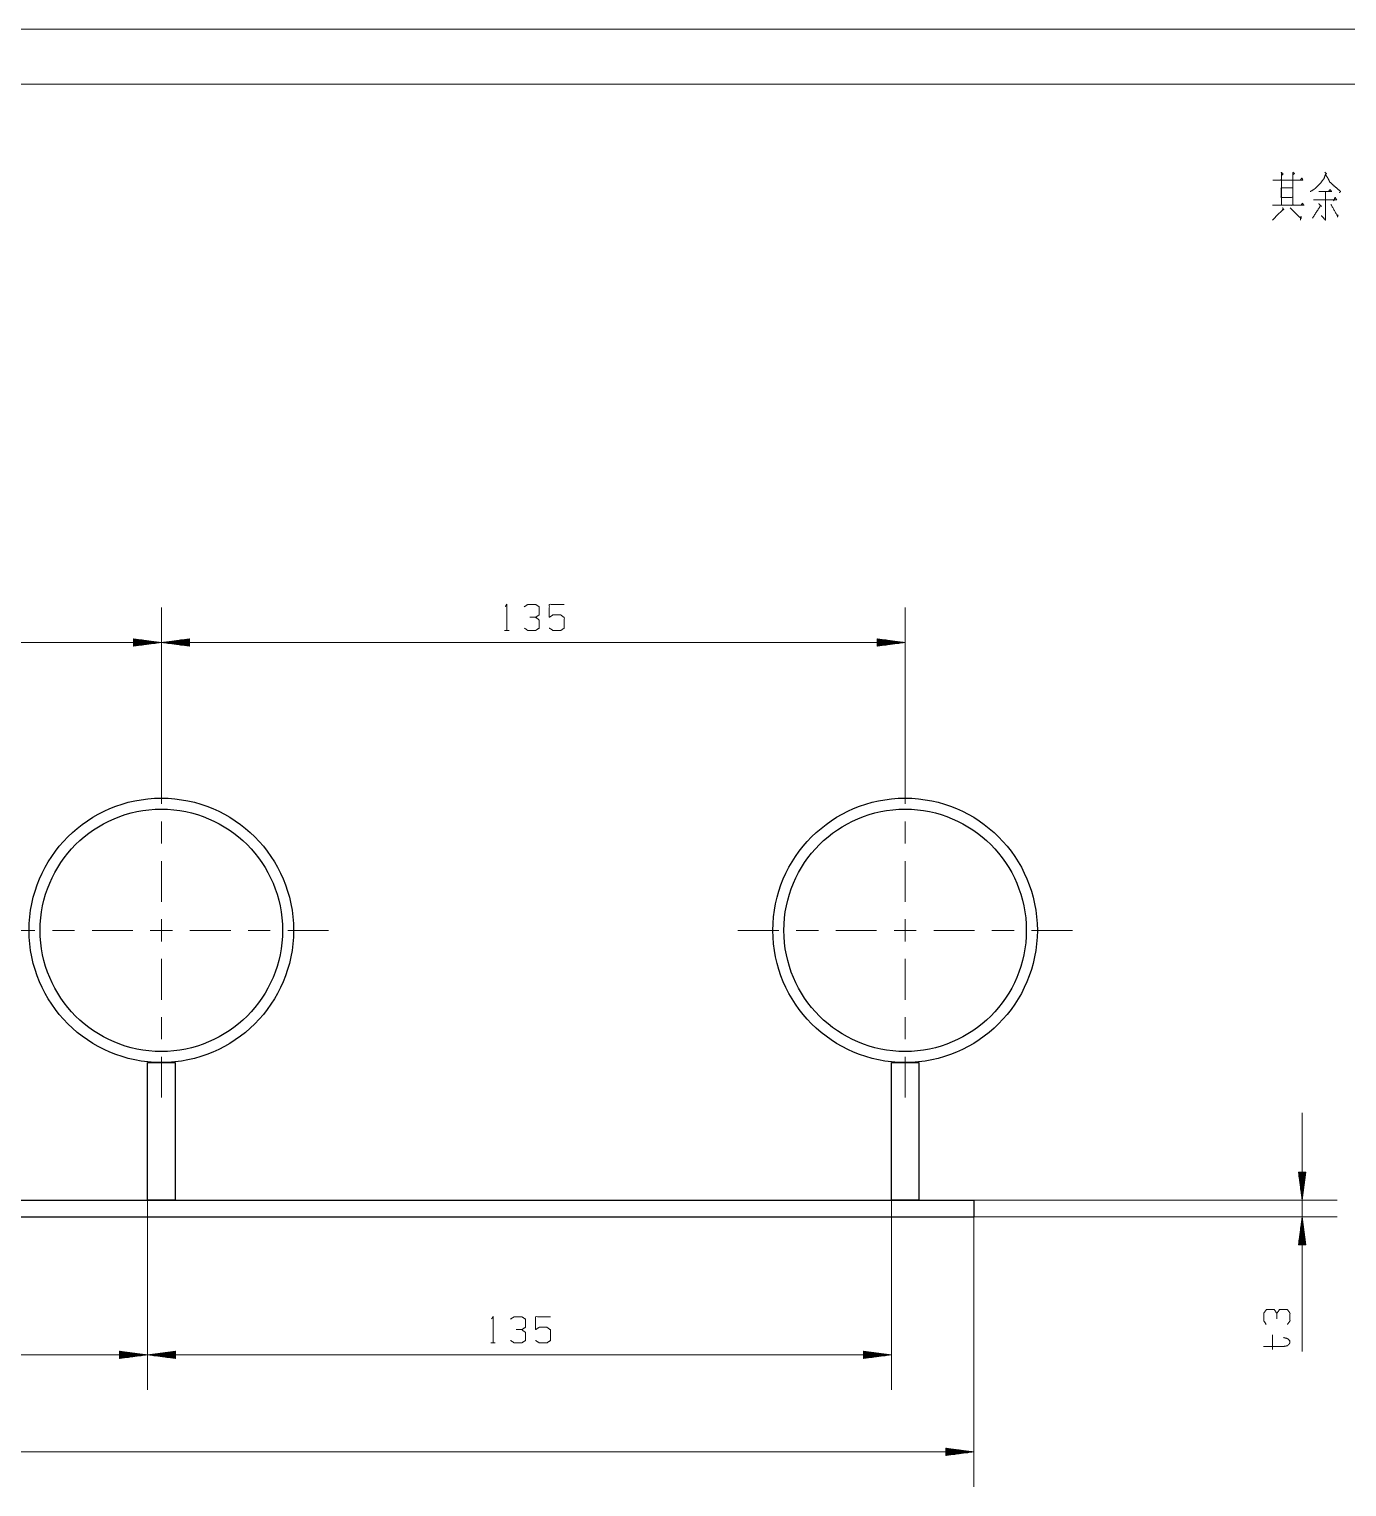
# Model space of a CAD drawing. Header units: millimetres. Extents: x 0 to 420, y 0 to 297.
# Drawn here: x 222.7 to 342.3, y 164.7 to 297 of the extents above; entities that cross this region are included whole.
import ezdxf

# ---------------------------------------------------------------- set-up
doc = ezdxf.new("R2010")
doc.units = ezdxf.units.MM
doc.layers.add('101', color=7, linetype='Continuous', true_color=0xffffff)

msp = doc.modelspace()

# ---------------------------------------------------------------- linework, layer by layer
at = {"layer": '101', "color": 133, "linetype": 'Continuous', "lineweight": 18}
for p, q in [((420, 297), (0, 297)), ((415, 292), (25, 292))]:
    msp.add_line(p, q, dxfattribs=at)
at = {"layer": '101', "color": 22, "linetype": 'Continuous', "lineweight": 18}
for p, q in [((234.68, 230.36), (234.68, 244.49)), ((234.68, 230.36), (234.68, 244.49)), ((302.18, 230.36), (302.18, 244.49)), ((164.68, 241.32), (234.68, 241.32)), ((232.14, 241.65), (232.18, 241.65)), ((232.14, 241.65), (232.18, 241.65)), ((232.14, 241.65), (232.14, 240.98)), ((234.68, 241.32), (232.14, 241.65)), ((232.14, 241.6), (232.56, 241.6)), ((232.14, 241.55), (232.95, 241.55)), ((232.14, 241.5), (233.33, 241.5)), ((232.14, 241.44), (233.72, 241.44)), ((232.14, 241.39), (234.11, 241.39)), ((232.14, 241.34), (234.49, 241.34)), ((232.14, 240.98), (234.68, 241.32)), ((232.14, 241.29), (234.49, 241.29)), ((232.14, 241.24), (234.11, 241.24)), ((232.14, 241.19), (233.72, 241.19)), ((232.14, 241.14), (233.33, 241.14)), ((232.14, 241.09), (232.95, 241.09)), ((232.14, 241.04), (232.56, 241.04)), ((232.14, 240.99), (232.18, 240.99)), ((232.14, 240.99), (232.18, 240.99)), ((237.22, 241.65), (234.68, 241.32)), ((234.68, 241.32), (237.22, 240.98)), ((234.68, 241.32), (302.18, 241.32)), ((237.22, 241.34), (234.88, 241.34)), ((237.22, 241.29), (234.88, 241.29)), ((237.22, 241.39), (235.26, 241.39)), ((237.22, 241.24), (235.26, 241.24)), ((237.22, 241.44), (235.65, 241.44)), ((237.22, 241.19), (235.65, 241.19)), ((237.22, 241.5), (236.04, 241.5)), ((237.22, 241.14), (236.04, 241.14)), ((237.22, 241.55), (236.42, 241.55)), ((237.22, 241.09), (236.42, 241.09)), ((237.22, 241.6), (236.81, 241.6)), ((237.22, 241.04), (236.81, 241.04)), ((237.22, 241.65), (237.19, 241.65)), ((237.22, 241.65), (237.19, 241.65)), ((237.22, 240.99), (237.19, 240.99)), ((237.22, 240.99), (237.19, 240.99)), ((237.22, 240.98), (237.22, 241.65)), ((299.64, 241.65), (299.68, 241.65)), ((299.64, 241.65), (299.68, 241.65)), ((299.64, 241.65), (299.64, 240.98)), ((302.18, 241.32), (299.64, 241.65)), ((299.64, 241.6), (300.06, 241.6)), ((299.64, 241.55), (300.45, 241.55)), ((299.64, 241.5), (300.83, 241.5)), ((299.64, 241.44), (301.22, 241.44)), ((299.64, 241.39), (301.61, 241.39)), ((299.64, 241.34), (301.99, 241.34)), ((299.64, 240.98), (302.18, 241.32)), ((299.64, 241.29), (301.99, 241.29)), ((299.64, 241.24), (301.61, 241.24)), ((299.64, 241.19), (301.22, 241.19)), ((299.64, 241.14), (300.83, 241.14)), ((299.64, 241.09), (300.45, 241.09)), ((299.64, 241.04), (300.06, 241.04)), ((299.64, 240.99), (299.68, 240.99)), ((299.64, 240.99), (299.68, 240.99)), ((338.2, 198.62), (338.2, 176.97)), ((337.87, 193.23), (337.87, 193.19)), ((337.87, 193.23), (337.87, 193.19)), ((337.87, 193.23), (338.2, 190.69)), ((338.54, 193.23), (337.87, 193.23)), ((337.92, 193.23), (337.92, 192.81)), ((337.97, 193.23), (337.97, 192.42)), ((338.02, 193.23), (338.02, 192.04)), ((338.07, 193.23), (338.07, 191.65)), ((338.13, 193.23), (338.13, 191.26)), ((338.18, 193.23), (338.18, 190.88)), ((338.2, 190.69), (338.54, 193.23)), ((338.23, 193.23), (338.23, 190.88)), ((338.28, 193.23), (338.28, 191.26)), ((338.33, 193.23), (338.33, 191.65)), ((338.38, 193.23), (338.38, 192.04)), ((338.43, 193.23), (338.43, 192.42)), ((338.48, 193.23), (338.48, 192.81)), ((338.53, 193.23), (338.53, 193.19)), ((338.53, 193.23), (338.53, 193.19)), ((233.43, 190.69), (233.43, 173.47)), ((233.43, 190.69), (233.43, 173.47)), ((300.93, 190.69), (300.93, 173.47)), ((308.43, 190.69), (341.38, 190.69)), ((308.43, 189.19), (341.38, 189.19)), ((308.43, 189.19), (308.43, 164.67)), ((338.2, 189.19), (337.87, 186.65)), ((338.07, 186.65), (338.07, 188.22)), ((338.13, 186.65), (338.13, 188.61)), ((338.18, 186.65), (338.18, 188.99)), ((338.54, 186.65), (338.2, 189.19)), ((338.23, 186.65), (338.23, 188.99)), ((338.28, 186.65), (338.28, 188.61)), ((338.33, 186.65), (338.33, 188.22)), ((337.87, 186.65), (337.87, 186.68)), ((337.87, 186.65), (337.87, 186.68)), ((337.87, 186.65), (338.54, 186.65)), ((337.92, 186.65), (337.92, 187.06)), ((337.97, 186.65), (337.97, 187.45)), ((338.02, 186.65), (338.02, 187.83)), ((338.38, 186.65), (338.38, 187.83)), ((338.43, 186.65), (338.43, 187.45)), ((338.48, 186.65), (338.48, 187.06)), ((338.53, 186.65), (338.53, 186.68)), ((338.53, 186.65), (338.53, 186.68)), ((233.43, 176.65), (163.43, 176.65)), ((230.89, 176.98), (230.93, 176.98)), ((230.89, 176.98), (230.93, 176.98)), ((230.89, 176.98), (230.89, 176.31)), ((233.43, 176.65), (230.89, 176.98)), ((230.89, 176.93), (231.31, 176.93)), ((230.89, 176.88), (231.7, 176.88)), ((230.89, 176.82), (232.08, 176.82)), ((230.89, 176.77), (232.47, 176.77)), ((230.89, 176.72), (232.86, 176.72)), ((230.89, 176.67), (233.24, 176.67)), ((230.89, 176.31), (233.43, 176.65)), ((230.89, 176.62), (233.24, 176.62)), ((230.89, 176.57), (232.86, 176.57)), ((230.89, 176.52), (232.47, 176.52)), ((230.89, 176.47), (232.08, 176.47)), ((230.89, 176.42), (231.7, 176.42)), ((230.89, 176.37), (231.31, 176.37)), ((230.89, 176.32), (230.93, 176.32)), ((230.89, 176.32), (230.93, 176.32)), ((235.97, 176.98), (233.43, 176.65)), ((233.43, 176.65), (235.97, 176.31)), ((233.43, 176.65), (300.93, 176.65)), ((235.97, 176.67), (233.63, 176.67)), ((235.97, 176.62), (233.63, 176.62)), ((235.97, 176.72), (234.01, 176.72)), ((235.97, 176.57), (234.01, 176.57)), ((235.97, 176.77), (234.4, 176.77)), ((235.97, 176.52), (234.4, 176.52)), ((235.97, 176.82), (234.79, 176.82)), ((235.97, 176.47), (234.79, 176.47)), ((235.97, 176.88), (235.17, 176.88)), ((235.97, 176.42), (235.17, 176.42)), ((235.97, 176.93), (235.56, 176.93)), ((235.97, 176.37), (235.56, 176.37)), ((235.97, 176.98), (235.94, 176.98)), ((235.97, 176.98), (235.94, 176.98)), ((235.97, 176.32), (235.94, 176.32)), ((235.97, 176.32), (235.94, 176.32)), ((235.97, 176.31), (235.97, 176.98)), ((298.39, 176.98), (298.43, 176.98)), ((298.39, 176.98), (298.43, 176.98)), ((298.39, 176.98), (298.39, 176.31)), ((300.93, 176.65), (298.39, 176.98)), ((298.39, 176.93), (298.81, 176.93)), ((298.39, 176.88), (299.2, 176.88)), ((298.39, 176.82), (299.58, 176.82)), ((298.39, 176.77), (299.97, 176.77)), ((298.39, 176.72), (300.36, 176.72)), ((298.39, 176.67), (300.74, 176.67)), ((298.39, 176.31), (300.93, 176.65)), ((298.39, 176.62), (300.74, 176.62)), ((298.39, 176.57), (300.36, 176.57)), ((298.39, 176.52), (299.97, 176.52)), ((298.39, 176.47), (299.58, 176.47)), ((298.39, 176.42), (299.2, 176.42)), ((298.39, 176.37), (298.81, 176.37)), ((298.39, 176.32), (298.43, 176.32)), ((298.39, 176.32), (298.43, 176.32)), ((305.89, 168.18), (305.93, 168.18)), ((305.89, 168.18), (305.93, 168.18)), ((305.89, 168.18), (305.89, 167.51)), ((308.43, 167.85), (305.89, 168.18)), ((305.89, 168.12), (306.31, 168.12)), ((305.89, 168.07), (306.7, 168.07)), ((100.93, 167.85), (308.43, 167.85)), ((305.89, 168.02), (307.08, 168.02)), ((305.89, 167.97), (307.47, 167.97)), ((305.89, 167.92), (307.86, 167.92)), ((305.89, 167.87), (308.24, 167.87)), ((305.89, 167.51), (308.43, 167.85)), ((305.89, 167.82), (308.24, 167.82)), ((305.89, 167.77), (307.86, 167.77)), ((305.89, 167.72), (307.47, 167.72)), ((305.89, 167.67), (307.08, 167.67)), ((305.89, 167.62), (306.7, 167.62)), ((305.89, 167.57), (306.31, 167.57)), ((305.89, 167.51), (305.93, 167.51)), ((305.89, 167.51), (305.93, 167.51))]:
    msp.add_line(p, q, dxfattribs=at)
at = {"layer": '101', "color": 72, "linetype": 'Continuous', "lineweight": 18}
for p, q in [((265.82, 242.41), (266.24, 242.41)), ((264.57, 177.74), (264.99, 177.74)), ((335.53, 177.14), (335.53, 178.47))]:
    msp.add_line(p, q, dxfattribs=at)
at = {"layer": '101', "color": 151, "linetype": 'Continuous', "lineweight": 18}
for p, q in [((234.68, 226.66), (234.68, 230.36)), ((302.18, 226.66), (302.18, 230.36)), ((234.68, 223.07), (234.68, 225.07)), ((302.18, 223.07), (302.18, 225.07)), ((234.68, 217.78), (234.68, 221.48)), ((302.18, 217.78), (302.18, 221.48)), ((234.68, 214.18), (234.68, 216.19)), ((302.18, 214.18), (302.18, 216.19)), ((223.21, 215.19), (219.51, 215.19)), ((226.81, 215.19), (224.8, 215.19)), ((232.09, 215.19), (228.39, 215.19)), ((233.68, 215.19), (235.69, 215.19)), ((237.28, 215.19), (240.98, 215.19)), ((242.56, 215.19), (244.57, 215.19)), ((246.16, 215.19), (249.86, 215.19)), ((290.71, 215.19), (287.01, 215.19)), ((294.31, 215.19), (292.3, 215.19)), ((299.59, 215.19), (295.89, 215.19)), ((301.18, 215.19), (303.19, 215.19)), ((304.78, 215.19), (308.48, 215.19)), ((310.06, 215.19), (312.07, 215.19)), ((313.66, 215.19), (317.36, 215.19)), ((234.68, 212.59), (234.68, 208.89)), ((302.18, 212.59), (302.18, 208.89)), ((234.68, 207.31), (234.68, 205.3)), ((302.18, 207.31), (302.18, 205.3)), ((234.68, 203.71), (234.68, 200.01)), ((302.18, 203.71), (302.18, 200.01))]:
    msp.add_line(p, q, dxfattribs=at)
at = {"layer": '101', "color": 163, "linetype": 'Continuous', "lineweight": 25}
for p, q in [((233.43, 203.19), (235.93, 203.19)), ((233.43, 190.69), (233.43, 203.19)), ((235.93, 203.19), (235.93, 190.69)), ((300.93, 203.19), (303.43, 203.19)), ((300.93, 190.69), (300.93, 203.19)), ((303.43, 203.19), (303.43, 190.69)), ((100.93, 190.69), (308.43, 190.69)), ((235.93, 190.69), (233.43, 190.69)), ((303.43, 190.69), (300.93, 190.69)), ((308.43, 190.69), (308.43, 189.19)), ((100.93, 189.19), (308.43, 189.19))]:
    msp.add_line(p, q, dxfattribs=at)
for centre, radius in [((234.68, 215.19), 12), ((302.18, 215.19), 12), ((234.68, 215.19), 11), ((302.18, 215.19), 11)]:
    msp.add_circle(centre, radius, dxfattribs=at)
at = {"layer": '101', "color": 72, "linetype": 'Continuous', "lineweight": 18}
for points, knots in [([(336.3, 284.01), (336.49, 283.86), (336.33, 283.71), (336.33, 284.01), (336.33, 281.01), (336.33, 283.3), (335.56, 283.3), (338.29, 283.3), (337.37, 283.3), (337.37, 283.98), (337.37, 281.01), (337.37, 282.59), (336.3, 282.59), (336.3, 281.73), (337.37, 281.73), (337.37, 281.01), (335.51, 281.01), (338.37, 281.01), (338.24, 281.2), (338.11, 281.01)], [0, 0, 0.009717, 0.01862, 0.030836, 0.152989, 0.24613, 0.277436, 0.388627, 0.426411, 0.453896, 0.574522, 0.638652, 0.681834, 0.716953, 0.760134, 0.789145, 0.864711, 0.9813, 0.99065, 1, 1]), ([(337.39, 283.79), (337.52, 283.9), (337.37, 284.01)], [0, 0, 0.471535, 1, 1]), ([(338.05, 283.3), (338.19, 283.49), (338.27, 283.3)], [0, 0, 0.529971, 1, 1]), ([(340.28, 284.01), (340.44, 283.86), (340.36, 283.9), (340.2, 283.45), (339.93, 283.08), (339.61, 282.74), (339.32, 282.48), (338.95, 282.25)], [0, 0, 0.086309, 0.12102, 0.309421, 0.490705, 0.673783, 0.828666, 1, 1]), ([(340.33, 283.79), (340.54, 283.49), (340.73, 283.11), (341.1, 282.78), (341.55, 282.4), (341.68, 282.29), (341.71, 282.29), (341.6, 282.14)], [0, 0, 0.16272, 0.348027, 0.570218, 0.82989, 0.906889, 0.918635, 1, 1]), ([(339.72, 282.25), (340.91, 282.25), (340.73, 282.44), (340.59, 282.25)], [0, 0, 0.707431, 0.863851, 1, 1]), ([(340.33, 282.25), (340.33, 279.66), (339.96, 280.08)], [0, 0, 0.823415, 1, 1]), ([(336.44, 280.79), (336.54, 280.6), (336.52, 280.68), (335.51, 279.66)], [0, 0, 0.125001, 0.171159, 1, 1]), ([(337.13, 280.79), (338.11, 279.81), (338.11, 280), (338.05, 279.66)], [0, 0, 0.723289, 0.821343, 1, 1]), ([(339.72, 281.16), (339.96, 280.9), (339.9, 281.01), (339.16, 279.85)], [0, 0, 0.190889, 0.257814, 1, 1]), ([(339.24, 281.5), (341.34, 281.5), (341.2, 281.73), (341.07, 281.43)], [0, 0, 0.780475, 0.877786, 1, 1]), ([(340.83, 281.09), (341.44, 280), (341.47, 280.15), (341.42, 279.93)], [0, 0, 0.764772, 0.858208, 1, 1]), ([(265.89, 244.58), (266.03, 244.78), (266.03, 242.41)], [0, 0, 0.093493, 1, 1]), ([(268.64, 243.61), (268.98, 243.83), (268.98, 244.56), (268.64, 244.78), (267.95, 244.78), (267.61, 244.56)], [0, 0, 0.153872, 0.429851, 0.583723, 0.846122, 1, 1]), ([(267.63, 242.63), (267.95, 242.41), (268.64, 242.41), (268.98, 242.63), (268.98, 243.36), (268.64, 243.61), (268.13, 243.61)], [0, 0, 0.124123, 0.343689, 0.472444, 0.703374, 0.836728, 1, 1]), ([(269.89, 242.63), (270.23, 242.41), (270.92, 242.41), (271.25, 242.63), (271.25, 243.58), (270.92, 243.83), (270.23, 243.83), (269.89, 243.61), (269.89, 244.78), (271.25, 244.78)], [0, 0, 0.062229, 0.168345, 0.230571, 0.376815, 0.441265, 0.54738, 0.609609, 0.79049, 1, 1]), ([(264.64, 179.91), (264.78, 180.11), (264.78, 177.74)], [0, 0, 0.093489, 1, 1]), ([(267.39, 178.94), (267.73, 179.16), (267.73, 179.89), (267.39, 180.11), (266.7, 180.11), (266.36, 179.89)], [0, 0, 0.153877, 0.429855, 0.583732, 0.846129, 1, 1]), ([(268.64, 177.96), (268.98, 177.74), (269.67, 177.74), (270, 177.96), (270, 178.91), (269.67, 179.16), (268.98, 179.16), (268.64, 178.94), (268.64, 180.11), (270, 180.11)], [0, 0, 0.062227, 0.168342, 0.230571, 0.376818, 0.441268, 0.547383, 0.60961, 0.79049, 1, 1]), ([(335.91, 180.43), (335.68, 180.76), (334.96, 180.76), (334.73, 180.43), (334.73, 179.74), (334.96, 179.4)], [0, 0, 0.153872, 0.429851, 0.583723, 0.846122, 1, 1]), ([(336.88, 179.42), (337.11, 179.74), (337.11, 180.43), (336.88, 180.76), (336.16, 180.76), (335.91, 180.43), (335.91, 179.91)], [0, 0, 0.124124, 0.343691, 0.472447, 0.703379, 0.836733, 1, 1]), ([(266.38, 177.96), (266.7, 177.74), (267.39, 177.74), (267.73, 177.96), (267.73, 178.69), (267.39, 178.94), (266.88, 178.94)], [0, 0, 0.124117, 0.343683, 0.472443, 0.70338, 0.836735, 1, 1]), ([(336.53, 178.22), (336.88, 178.13), (337.08, 177.94), (337.08, 177.69), (336.88, 177.48), (336.53, 177.41), (334.71, 177.41)], [0, 0, 0.107409, 0.190398, 0.264022, 0.350758, 0.457004, 1, 1])]:
    msp.add_open_spline(points, degree=1, knots=knots, dxfattribs=at)

doc.saveas('drawing.dxf')
